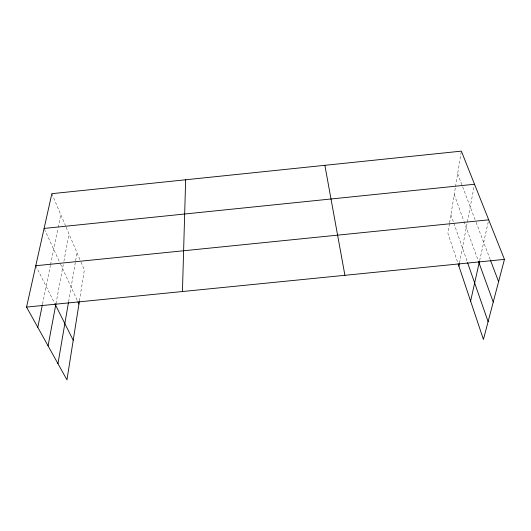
<?xml version="1.0" encoding="UTF-8"?>
<svg xmlns="http://www.w3.org/2000/svg" width="531" height="531" viewBox="0 0 531 531"><rect width="100%" height="100%" fill="white"/><g stroke="black" fill="none" stroke-linecap="round" stroke-linejoin="round"><path stroke-width="0.4" stroke-dasharray="2.65 1.99" d="M79.451 300.825L84.336 269.954L80.513 260.973M449.472 223.584L447.892 233.235L457.861 263.031M449.604 222.781L455.412 187.324M455.545 186.52L461.213 151.939M68.605 301.688L75.495 261.531M75.634 260.734L77.008 252.743M55.961 303.705L63.295 264.484M63.899 261.272L69.003 233.959M459.521 262.971L474.382 185.067M42.54 304.044L50.412 265.414M50.578 264.611L57.972 228.323M58.138 227.52L60.766 214.617M479.619 260.661L488.706 219.841M35.776 265.739L54.56 303.121M44.438 229.193L60.162 263.33M60.507 264.066L77.234 300.387M51.852 193.676L65.837 226.518M66.156 227.261L80.194 260.23M457.649 173.703L462.328 186.042M462.62 186.812L475.783 221.533M476.075 222.31L490.12 259.334M454.231 194.532L463.736 220.737M464.021 221.507L478.252 260.741M450.919 214.736L453.593 222.423M453.859 223.193L467.307 261.869"/><path stroke-width="0.8" d="M182.445 291.532L185.651 179.777M79.325 301.641L66.952 379.864L26.55 307.097L51.852 193.676L461.346 151.136L504.45 259.374L483.429 339.442L458.12 263.814M57.965 363.682L68.466 302.504M48.075 345.86L55.961 303.705M458.91 266.164L459.368 263.768M37.787 327.342L42.374 304.847M470.605 301.117L479.44 261.458M44.093 228.443L474.535 184.257M35.776 265.739L488.706 219.841M26.55 307.097L504.45 259.374M54.925 303.851L73.218 340.252M77.918 301.86L78.94 304.077M490.412 260.104L498.596 281.682M478.531 261.504L493.239 302.073M467.579 262.646L488.102 321.66M324.872 165.314L344.918 275.304"/></g></svg>
